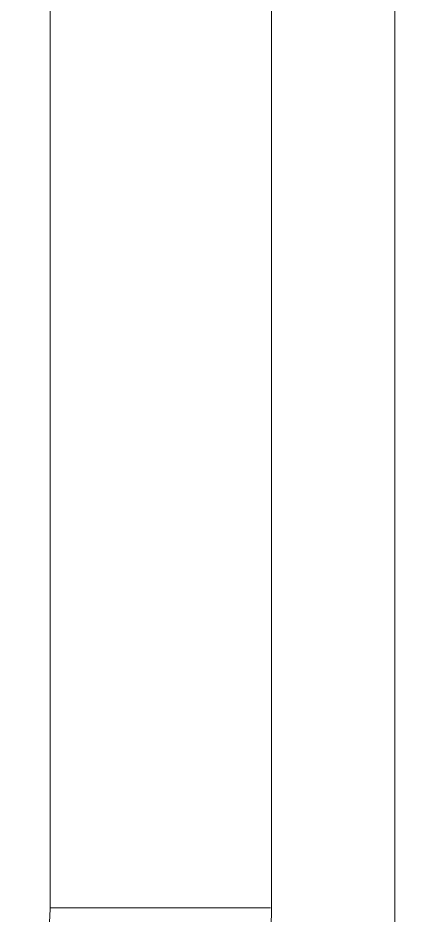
# Model space of a CAD drawing. Header units: millimetres. Extents: x -11245 to 24889, y -43080 to -3800.
# Drawn here: x -7476.1 to -7397.1, y -15088.2 to -14906 of the extents above; entities that cross this region are included whole.
import ezdxf

# ---------------------------------------------------------------- set-up
doc = ezdxf.new("R2010")
doc.units = ezdxf.units.MM
doc.layers.add('A-GENM', color=13, linetype='Continuous', lineweight=9)
doc.layers.add('G-IMPT', color=8, linetype='Continuous', lineweight=9)
pattern_1 = [(270, (17889.65, -7594.62), (203.2, -812.8), [33.528, -576.072, 33.528, -3827.272]), (270, (17889.65, -7594.62), (203.2, -812.8), [-643.128, -576.072, 33.528, -1185.672, -2032]), (270, (17889.65, -7594.62), (203.2, -812.8), [-2438.4, 33.528, -576.072, 33.528, -1388.872]), (270, (17889.65, -7594.62), (203.2, -812.8), [-3081.528, -372.872, 33.528, -982.472]), (30, (17991.25, -7899.42), (602.3054, 582.3764), [33.528, -576.072, 33.528, -3827.272]), (30, (17991.25, -7899.42), (602.3054, 582.3764), [-643.128, -576.072, 33.528, -1185.672, -2032]), (30, (17991.25, -7899.42), (602.3054, 582.3764), [-2438.4, 33.528, -576.072, 33.528, -1388.872]), (30, (17991.25, -7899.42), (602.3054, 582.3764), [-3081.528, -372.872, 33.528, -982.472]), (150, (18397.65, -8001.02), (-805.5054, 230.4236), [33.528, -576.072, 33.528, -3827.272]), (150, (18397.65, -8001.02), (-805.5054, 230.4236), [-643.128, -576.072, 33.528, -1185.672, -2032]), (150, (18397.65, -8001.02), (-805.5054, 230.4236), [-2438.4, 33.528, -576.072, 33.528, -1388.872]), (150, (18397.65, -8001.02), (-805.5054, 230.4236), [-3081.528, -372.872, 33.528, -982.472])]

# ---------------------------------------------------------------- blocks, each defined once
blk = doc.blocks.new('CRT_MGN_COZ_Fogão a lenha completo - CRT_MGN_COZ_Fogão a lenha completo-5005769-PONTOS HIDRÁULICOS TÉRREO')
at = {"layer": 'A-GENM'}
h = blk.add_hatch(dxfattribs=at)
h.set_pattern_fill('FP_4', color=256, style=0, pattern_type=2)
h.set_pattern_definition(pattern_1)
h.paths.add_polyline_path([(1410, -278.26), (1410, -340), (4000, -340), (4000, 350), (1410, 350), (1410, -98.09)])
h.paths.add_polyline_path([(2256.92, 82.07), (2257.89, 154.75), (2260.73, 164.13), (2265.35, 172.78), (2271.57, 180.36), (2281.92, 188.3), (2297.17, 194.04), (2306.92, 195), (3106.68, 194.04), (3116.06, 191.19), (3124.7, 186.57), (3132.28, 180.36), (3140.23, 170), (3145.96, 154.75), (3146.92, 145), (3145.96, -154.75), (3143.12, -164.13), (3138.5, -172.78), (3132.28, -180.36), (3121.92, -188.3), (3106.68, -194.04), (3096.92, -195), (2713.98, -195), (2714.86, -227.48), (2752, -228.6), (2752, -271.4), (2715.49, -272.5), (2704.47, -271.8), (2700, -271.4), (2691.64, -270.38), (2681.51, -262.34), (2677.61, -249.66), (2683.06, -235.86), (2686.51, -233.22), (2684.53, -195), (2297.17, -194.04), (2287.79, -191.19), (2279.15, -186.57), (2271.57, -180.36), (2263.62, -170), (2257.89, -154.75), (2256.92, -145), (2256.92, -90)])
h.paths.add_polyline_path([(2690.34, -257.95), (2692.31, -259.77), (2690.54, -258.19)])
h.paths.add_polyline_path([(2707.49, -259.85), (2709.77, -257.69), (2708.06, -259.2), (2707.5, -259.82)])
h.paths.add_polyline_path([(2711.85, -251.67), (2712.61, -250.83), (2712.11, -251.06)])
h.paths.add_polyline_path([(2752.46, -243.39), (2753.3, -228.27), (2753.85, -227.5), (2778.8, -228.6), (2778.8, -271.4), (2753.3, -271.4), (2752.46, -243.61)])
h.paths.add_polyline_path([(2775.92, -243.86), (2776.8, -243.95), (2776.13, -243.83)])
h.paths.add_polyline_path([(2777.69, -250), (2778.8, -250), (2778.8, -248.35)])
h.paths.add_polyline_path([(2776.53, -246.31), (2776.8, -247.14), (2776.8, -246.35)])
h.paths.add_polyline_path([(2776.8, -251.42), (2776.8, -251.87), (2778.12, -251.57)])
at = {"layer": 'G-IMPT'}
for p, q in [((3042.92, -125), (2802.92, -125)), ((2802.92, -125), (2802.92, -169.75)), ((2802.92, -170), (3042.92, -170)), ((3096.92, -195), (2713.98, -195))]:
    blk.add_line(p, q, dxfattribs=at)
for radius in [80, 35]:
    blk.add_arc((2802.92, -90), radius, 180, 270, dxfattribs=at)
blk = doc.blocks.new('CRT_MGN_COZ_Fogão a lenha completo - CRT_MGN_COZ_Fogão a lenha completo-V23-PONTOS HIDRÁULICOS TÉRREO')
at = {"layer": 'A-GENM'}
h = blk.add_hatch(dxfattribs=at)
h.set_pattern_fill('FP_4', color=256, style=0, pattern_type=2)
h.set_pattern_definition(pattern_1)
h.paths.add_polyline_path([(1410, -278.26), (1410, -340), (4000, -340), (4000, 350), (1410, 350), (1410, -98.09)])
h.paths.add_polyline_path([(2256.92, 82.07), (2257.89, 154.75), (2260.73, 164.13), (2265.35, 172.78), (2271.57, 180.36), (2281.92, 188.3), (2297.17, 194.04), (2306.92, 195), (3106.68, 194.04), (3116.06, 191.19), (3124.7, 186.57), (3132.28, 180.36), (3140.23, 170), (3145.96, 154.75), (3146.92, 145), (3145.96, -154.75), (3143.12, -164.13), (3138.5, -172.78), (3132.28, -180.36), (3121.92, -188.3), (3106.68, -194.04), (3096.92, -195), (2713.98, -195), (2714.86, -227.48), (2752, -228.6), (2752, -271.4), (2715.49, -272.5), (2704.47, -271.8), (2700, -271.4), (2691.64, -270.38), (2681.51, -262.34), (2677.61, -249.66), (2683.06, -235.86), (2686.51, -233.22), (2684.53, -195), (2297.17, -194.04), (2287.79, -191.19), (2279.15, -186.57), (2271.57, -180.36), (2263.62, -170), (2257.89, -154.75), (2256.92, -145), (2256.92, -90)])
h.paths.add_polyline_path([(2690.34, -257.95), (2692.31, -259.77), (2690.54, -258.19)])
h.paths.add_polyline_path([(2707.49, -259.85), (2709.77, -257.69), (2708.06, -259.2), (2707.5, -259.82)])
h.paths.add_polyline_path([(2711.85, -251.67), (2712.61, -250.83), (2712.11, -251.06)])
h.paths.add_polyline_path([(2752.46, -243.39), (2753.3, -228.27), (2753.85, -227.5), (2778.8, -228.6), (2778.8, -271.4), (2753.3, -271.4), (2752.46, -243.61)])
h.paths.add_polyline_path([(2775.92, -243.86), (2776.8, -243.95), (2776.13, -243.83)])
h.paths.add_polyline_path([(2777.69, -250), (2778.8, -250), (2778.8, -248.35)])
h.paths.add_polyline_path([(2776.53, -246.31), (2776.8, -247.14), (2776.8, -246.35)])
h.paths.add_polyline_path([(2776.8, -251.42), (2776.8, -251.87), (2778.12, -251.57)])
at = {"layer": 'G-IMPT'}
for p, q in [((3042.92, -125), (2802.92, -125)), ((2802.92, -125), (2802.92, -169.75)), ((2802.92, -170), (3042.92, -170)), ((3096.92, -195), (2713.98, -195))]:
    blk.add_line(p, q, dxfattribs=at)
for radius in [80, 35]:
    blk.add_arc((2802.92, -90), radius, 180, 270, dxfattribs=at)

msp = doc.modelspace()

# ---------------------------------------------------------------- block references
at = {"layer": 'A-GENM', "color": 55, "rotation": 89.99999999999928}
for name in ['CRT_MGN_COZ_Fogão a lenha completo - CRT_MGN_COZ_Fogão a lenha completo-5005769-PONTOS HIDRÁULICOS TÉRREO', 'CRT_MGN_COZ_Fogão a lenha completo - CRT_MGN_COZ_Fogão a lenha completo-V23-PONTOS HIDRÁULICOS TÉRREO']:
    msp.add_blockref(name, (-7594.62, -17889.65), dxfattribs=at)

doc.saveas('drawing.dxf')
